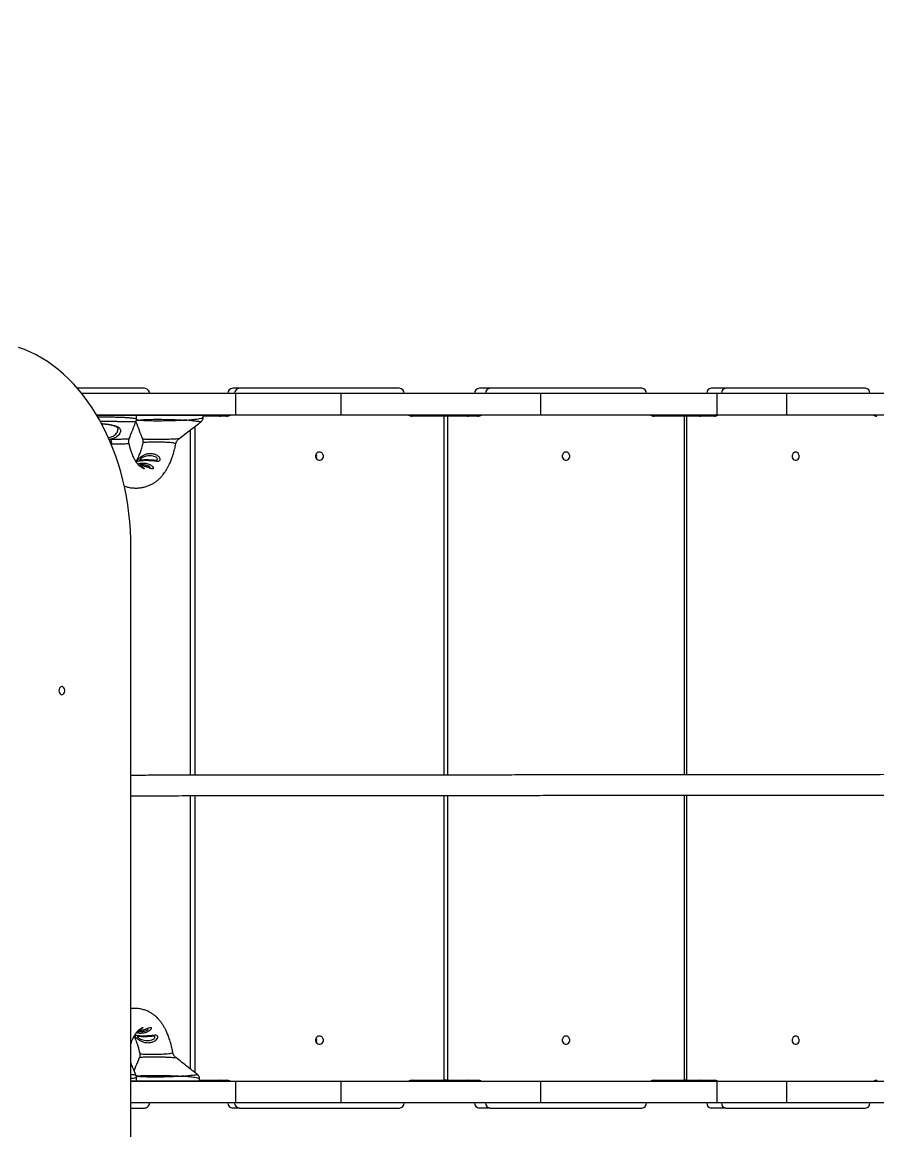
# Model space of a CAD drawing. Header units: millimetres. Extents: x -6523 to 7556, y -5559 to 6101.
# Drawn here: x 2409 to 3239, y 485 to 1562 of the extents above; entities that cross this region are included whole.
import ezdxf

# ---------------------------------------------------------------- set-up
doc = ezdxf.new("R2010")
doc.units = ezdxf.units.MM
for name, color, linetype in [('DIKOM_ОБЪЕКТ', 7, 'Continuous'), ('DIKOM_РАЗМЕР_ЗОНА', 7, 'Continuous'), ('DIKOM_РАЗМЕР_ОБЪЕКТА', 7, 'Continuous')]:
    doc.layers.add(name, color=color, linetype=linetype)
doc.styles.add('style1', font='arial.ttf', dxfattribs={"width": 0.8})
doc.dimstyles.new('1-50', dxfattribs={"dimtxt": 300, "dimasz": 200, "dimexe": 100, "dimexo": 0, "dimgap": 100, "dimtad": 1, "dimtxsty": 'style1', "dimcen": 200, "dimclrd": 7, "dimclre": 7, "dimclrt": 7, "dimadec": 1, "dimazin": 2, "dimtfac": 1, "dimtmove": 0, "dimatfit": 2, "dimfxl": 0, "dimlwd": 25, "dimlwe": 18, "dimarcsym": 0})

# ---------------------------------------------------------------- blocks, each defined once
blk = doc.blocks.new('*D10')
at = {"layer": 'Defpoints', "color": 0, "transparency": 16777216}
for p in [(-1823.2, 4314.2), (3842, -3170.8), (6537.9, -3170.8)]:
    blk.add_point(p, dxfattribs=at)
at = {"layer": 'DIKOM_РАЗМЕР_ОБЪЕКТА', "color": 7, "lineweight": 18, "transparency": 16777216}
for p, q in [((-1823.2, 4314.2), (6637.9, 4314.2)), ((3842, -3170.8), (6637.9, -3170.8))]:
    blk.add_line(p, q, dxfattribs=at)
at = {"layer": 'DIKOM_РАЗМЕР_ОБЪЕКТА', "color": 7, "lineweight": 25, "transparency": 16777216}
blk.add_line((6537.9, 3914.2), (6537.9, -2770.8), dxfattribs=at)
at = {"layer": 'DIKOM_РАЗМЕР_ОБЪЕКТА', "color": 7, "transparency": 16777216}
for points in [[(6471.2, 3914.2), (6604.5, 3914.2), (6537.9, 4314.2)], [(6471.2, -2770.8), (6604.5, -2770.8), (6537.9, -3170.8)]]:
    blk.add_solid(points, dxfattribs=at)
at = {"layer": 'DIKOM_РАЗМЕР_ОБЪЕКТА', "color": 7, "transparency": 16777216, "insert": (6304.7, 207.1), "char_height": 300, "attachment_point": 5, "rotation": 90, "style": 'style1'}
blk.add_mtext('7500', dxfattribs=at)
blk = doc.blocks.new('*D13')
at = {"layer": 'Defpoints', "color": 0, "transparency": 16777216}
for p in [(-2358.2, 6101), (4341.7, -4605.1), (7455.9, -4605.1)]:
    blk.add_point(p, dxfattribs=at)
at = {"layer": 'DIKOM_РАЗМЕР_ЗОНА', "color": 7, "lineweight": 18, "transparency": 16777216}
for p, q in [((-2358.2, 6101), (7555.9, 6101)), ((4341.7, -4605.1), (7555.9, -4605.1))]:
    blk.add_line(p, q, dxfattribs=at)
at = {"layer": 'DIKOM_РАЗМЕР_ЗОНА', "color": 7, "lineweight": 25, "transparency": 16777216}
blk.add_line((7455.9, 5701), (7455.9, -4205.1), dxfattribs=at)
at = {"layer": 'DIKOM_РАЗМЕР_ЗОНА', "color": 7, "transparency": 16777216}
for points in [[(7389.2, 5701), (7522.5, 5701), (7455.9, 6101)], [(7389.2, -4205.1), (7522.5, -4205.1), (7455.9, -4605.1)]]:
    blk.add_solid(points, dxfattribs=at)
at = {"layer": 'DIKOM_РАЗМЕР_ЗОНА', "color": 7, "transparency": 16777216, "insert": (7222.7, 375.6), "char_height": 300, "attachment_point": 5, "rotation": 90, "style": 'style1'}
blk.add_mtext('10700', dxfattribs=at)

msp = doc.modelspace()

# ---------------------------------------------------------------- linework, layer by layer
at = {"layer": 'DIKOM_ОБЪЕКТ', "color": 7, "linetype": 'Continuous', "lineweight": 15}
for p, q in [((2527.552, 1205.683), (2462.457, 1205.683)), ((2616.497, 1200.683), (2466.625, 1200.683)), ((2620.102, 1205.683), (2613.57, 1205.683)), ((2616.497, 1179.683), (2616.497, 1200.683)), ((2718.967, 1200.683), (2616.497, 1200.683)), ((2775.35, 1205.683), (2620.102, 1205.683)), ((2718.967, 1179.683), (2718.967, 1200.683)), ((2912.937, 1200.683), (2718.967, 1200.683)), ((2863.681, 1205.683), (2853.131, 1205.683)), ((3010.961, 1205.683), (2863.681, 1205.683)), ((2912.937, 1179.683), (2912.937, 1200.683)), ((3084.141, 1200.683), (2912.937, 1200.683)), ((3092.694, 1205.683), (3078.386, 1205.683)), ((3084.141, 1179.683), (3084.141, 1200.683)), ((3152.092, 1200.683), (3084.141, 1200.683)), ((3228.382, 1205.683), (3092.694, 1205.683)), ((3152.092, 1179.683), (3152.092, 1200.683)), ((3332.23, 1200.683), (3152.092, 1200.683)), ((2616.497, 1179.683), (2481.156, 1179.683)), ((2519.894, 1179.183), (2481.453, 1179.183)), ((2519.894, 1175.683), (2519.894, 1179.183)), ((2584.626, 1179.183), (2519.894, 1179.183)), ((2567.386, 1174.683), (2567.541, 1174.683)), ((2584.626, 1177.197), (2584.626, 1179.183)), ((2607.488, 1178.683), (2584.626, 1178.683)), ((2718.967, 1179.683), (2616.497, 1179.683)), ((2912.937, 1179.683), (2718.967, 1179.683)), ((2819.013, 1178.683), (2787.963, 1178.683)), ((2819.013, 829.554), (2819.013, 1178.683)), ((2822.258, 1178.683), (2819.013, 1178.683)), ((2822.258, 1178.683), (2822.258, 829.557)), ((2851.714, 1178.683), (2822.258, 1178.683)), ((3084.141, 1179.683), (2912.937, 1179.683)), ((3052.384, 1178.683), (3022.928, 1178.683)), ((3052.384, 829.77), (3052.384, 1178.683)), ((3054.532, 1178.683), (3052.384, 1178.683)), ((3054.532, 1178.683), (3054.532, 829.772)), ((3081.669, 1178.683), (3054.532, 1178.683)), ((3152.092, 1179.683), (3084.141, 1179.683)), ((3332.23, 1179.683), (3152.092, 1179.683)), ((2572.38, 829.329), (2572.38, 1165.271)), ((2576.439, 1168.401), (2576.439, 829.333)), ((2493.136, 1156.089), (2495.009, 1156.216)), ((2512.719, 1156.687), (2512.71, 1156.679)), ((2525.769, 1156.7), (2525.806, 1156.685)), ((2495.973, 1151.356), (2495.155, 1151.367)), ((2523.761, 1129.515), (2523.045, 1129.96)), ((2514.505, -149.317), (2514.505, 1050.683)), ((2572.38, 543.573), (2572.38, 809.529)), ((2576.439, 809.532), (2576.439, 540.388)), ((2819.013, 532.683), (2819.013, 809.753)), ((2822.258, 809.757), (2822.258, 532.683)), ((3052.384, 532.683), (3052.384, 809.97)), ((3054.532, 809.972), (3054.532, 532.683)), ((2522.162, 581.709), (2522.336, 581.81)), ((2523.137, 558.969), (2523.136, 558.941)), ((2555.153, 559.727), (2555.132, 559.748)), ((2514.505, 532.183), (2519.792, 532.183)), ((2616.497, 531.683), (2514.505, 531.683)), ((2519.792, 532.183), (2519.792, 535.631)), ((2519.792, 532.183), (2581.227, 532.183)), ((2581.227, 532.183), (2581.227, 534.192)), ((2581.227, 532.683), (2607.488, 532.683)), ((2616.497, 510.683), (2616.497, 531.683)), ((2718.967, 531.683), (2616.497, 531.683)), ((2718.967, 510.683), (2718.967, 531.683)), ((2912.937, 531.683), (2718.967, 531.683)), ((2787.963, 532.683), (2819.013, 532.683)), ((2822.258, 532.683), (2819.013, 532.683)), ((2822.258, 532.683), (2851.714, 532.683)), ((2912.937, 510.683), (2912.937, 531.683)), ((3084.141, 531.683), (2912.937, 531.683)), ((3022.928, 532.683), (3052.384, 532.683)), ((3054.532, 532.683), (3052.384, 532.683)), ((3054.532, 532.683), (3081.669, 532.683)), ((3084.141, 510.683), (3084.141, 531.683)), ((3152.092, 531.683), (3084.141, 531.683)), ((3152.092, 510.683), (3152.092, 531.683)), ((3332.23, 531.683), (3152.092, 531.683)), ((2616.497, 510.683), (2514.505, 510.683)), ((2718.967, 510.683), (2616.497, 510.683)), ((2912.937, 510.683), (2718.967, 510.683)), ((3084.141, 510.683), (2912.937, 510.683)), ((3152.092, 510.683), (3084.141, 510.683)), ((3332.23, 510.683), (3152.092, 510.683)), ((2514.505, 505.683), (2527.552, 505.683)), ((2620.102, 505.683), (2613.57, 505.683)), ((2620.102, 505.683), (2775.35, 505.683)), ((2863.681, 505.683), (2853.131, 505.683)), ((2863.681, 505.683), (3010.961, 505.683)), ((3092.694, 505.683), (3078.386, 505.683)), ((3092.694, 505.683), (3228.382, 505.683))]:
    msp.add_line(p, q, dxfattribs=at)
at = {"layer": 'DIKOM_ОБЪЕКТ', "color": 7, "linetype": 'Continuous', "lineweight": 15, "flags": 128}
for points in [[(2514.505, 1050.683), (2514.381, 1059.058), (2514.009, 1067.419), (2513.39, 1075.75), (2512.525, 1084.037), (2511.415, 1092.265), (2510.062, 1100.421), (2508.469, 1108.489), (2506.639, 1116.456), (2504.574, 1124.308), (2502.279, 1132.03), (2499.756, 1139.61), (2497.012, 1147.034), (2494.051, 1154.288), (2490.877, 1161.361), (2487.496, 1168.24), (2483.915, 1174.913), (2480.139, 1181.367), (2476.175, 1187.592), (2472.031, 1193.578), (2467.713, 1199.312), (2463.229, 1204.786), (2458.587, 1209.989), (2453.795, 1214.913), (2448.861, 1219.549), (2443.794, 1223.888), (2438.604, 1227.924), (2433.298, 1231.648), (2427.887, 1235.056), (2422.379, 1238.139), (2416.785, 1240.894), (2411.115, 1243.316), (2405.378, 1245.399)], [(2697.726, 1143.683), (2696.582, 1143.505), (2695.539, 1142.988), (2694.691, 1142.177), (2694.113, 1141.144), (2693.855, 1139.982), (2693.942, 1138.793), (2694.364, 1137.683), (2695.086, 1136.751), (2696.042, 1136.079), (2697.147, 1135.728), (2698.304, 1135.728), (2699.41, 1136.079), (2700.366, 1136.751), (2701.087, 1137.683), (2701.51, 1138.793), (2701.596, 1139.982), (2701.339, 1141.144), (2700.76, 1142.177), (2699.912, 1142.988), (2698.87, 1143.505), (2697.726, 1143.683)], [(2937.321, 1143.683), (2936.236, 1143.505), (2935.247, 1142.988), (2934.442, 1142.177), (2933.893, 1141.144), (2933.649, 1139.982), (2933.731, 1138.793), (2934.132, 1137.683), (2934.817, 1136.751), (2935.723, 1136.079), (2936.772, 1135.728), (2937.87, 1135.728), (2938.918, 1136.079), (2939.825, 1136.751), (2940.51, 1137.683), (2940.911, 1138.793), (2940.993, 1139.982), (2940.748, 1141.144), (2940.2, 1142.177), (2939.395, 1142.988), (2938.406, 1143.505), (2937.321, 1143.683)], [(3160.538, 1143.683), (3159.538, 1143.505), (3158.627, 1142.988), (3157.886, 1142.177), (3157.38, 1141.144), (3157.155, 1139.982), (3157.231, 1138.793), (3157.601, 1137.683), (3158.231, 1136.751), (3159.066, 1136.079), (3160.032, 1135.728), (3161.044, 1135.728), (3162.01, 1136.079), (3162.845, 1136.751), (3163.476, 1137.683), (3163.845, 1138.793), (3163.921, 1139.982), (3163.696, 1141.144), (3163.19, 1142.177), (3162.449, 1142.988), (3161.538, 1143.505), (3160.538, 1143.683)], [(2444.502, 911.683), (2444.627, 910.504), (2444.993, 909.43), (2445.567, 908.556), (2446.297, 907.96), (2447.119, 907.694), (2447.959, 907.783), (2448.744, 908.219), (2449.403, 908.962), (2449.878, 909.948), (2450.127, 911.087), (2450.127, 912.279), (2449.878, 913.419), (2449.403, 914.404), (2448.744, 915.147), (2447.959, 915.583), (2447.119, 915.672), (2446.297, 915.407), (2445.567, 914.81), (2444.993, 913.936), (2444.627, 912.862), (2444.502, 911.683)], [(2697.726, 575.683), (2696.582, 575.505), (2695.539, 574.988), (2694.691, 574.177), (2694.113, 573.144), (2693.855, 571.982), (2693.942, 570.793), (2694.364, 569.683), (2695.086, 568.751), (2696.042, 568.079), (2697.147, 567.728), (2698.304, 567.728), (2699.41, 568.079), (2700.366, 568.751), (2701.087, 569.683), (2701.51, 570.793), (2701.596, 571.982), (2701.339, 573.144), (2700.76, 574.177), (2699.912, 574.988), (2698.87, 575.505), (2697.726, 575.683)], [(2937.321, 575.683), (2936.236, 575.505), (2935.247, 574.988), (2934.442, 574.177), (2933.893, 573.144), (2933.649, 571.982), (2933.731, 570.793), (2934.132, 569.683), (2934.817, 568.751), (2935.723, 568.079), (2936.772, 567.728), (2937.87, 567.728), (2938.918, 568.079), (2939.825, 568.751), (2940.51, 569.683), (2940.911, 570.793), (2940.993, 571.982), (2940.748, 573.144), (2940.2, 574.177), (2939.395, 574.988), (2938.406, 575.505), (2937.321, 575.683)], [(3160.538, 575.683), (3159.538, 575.505), (3158.627, 574.988), (3157.886, 574.177), (3157.38, 573.144), (3157.155, 571.982), (3157.231, 570.793), (3157.601, 569.683), (3158.231, 568.751), (3159.066, 568.079), (3160.032, 567.728), (3161.044, 567.728), (3162.01, 568.079), (3162.845, 568.751), (3163.476, 569.683), (3163.845, 570.793), (3163.921, 571.982), (3163.696, 573.144), (3163.19, 574.177), (3162.449, 574.988), (3161.538, 575.505), (3160.538, 575.683)]]:
    msp.add_lwpolyline(points, dxfattribs=at)
at = {"layer": 'DIKOM_ОБЪЕКТ', "color": 7, "linetype": 'Continuous', "lineweight": 15}
for centre, radius, start, end in [((2527.542, 1200.693), 4.99, 359.889019, 89.890626), ((2613.646, 1200.756), 4.927, 90.877765, 180.851259), ((2620.177, 1200.756), 4.927, 90.874951, 180.854073), ((2775.274, 1200.756), 4.927, 359.148741, 89.122235), ((2853.338, 1200.874), 4.813, 92.467914, 182.273737), ((2863.888, 1200.874), 4.813, 92.467914, 182.273737), ((3010.754, 1200.874), 4.814, 357.729116, 87.532191), ((3078.8, 1201.034), 4.667, 95.087743, 184.312655), ((3093.108, 1201.034), 4.668, 95.087365, 184.309855), ((3227.968, 1201.034), 4.668, 355.690145, 84.912635), ((2519.394, 1179.183), 0.5, 0, 90), ((2584.126, 1179.183), 0.5, 0, 90), ((2600.949, 1186.272), 7.589, 270.055937, 299.746141), ((2607.481, 1186.272), 7.589, 270.055937, 299.746141), ((2787.971, 1186.272), 7.589, 240.253859, 269.944063), ((2841.145, 1185.608), 6.925, 270.16251, 301.174634), ((2851.694, 1185.609), 6.926, 270.164101, 301.173043), ((3022.948, 1185.608), 6.925, 238.825366, 269.83749), ((3067.323, 1184.705), 6.022, 270.370445, 303.496414), ((3081.631, 1184.705), 6.022, 270.370445, 303.496414), ((3239.446, 1184.705), 6.022, 236.503586, 269.629555), ((2477.55, 1150.229), 18.457, 3.503275, 18.929492), ((2690.981, 1139.683), 4.095, 328.147624, 31.852376), ((2690.981, 571.683), 4.095, 328.148645, 31.851355), ((2519.292, 532.183), 0.5, 270, 0), ((2580.727, 532.183), 0.5, 270, 0), ((2600.949, 525.095), 7.588, 60.252469, 89.945028), ((2607.481, 525.095), 7.588, 60.252469, 89.945028), ((2787.971, 525.095), 7.588, 90.054972, 119.747531), ((2841.145, 525.759), 6.924, 58.823922, 89.83849), ((2851.694, 525.758), 6.925, 58.825513, 89.836899), ((3022.947, 525.759), 6.924, 90.16151, 121.176078), ((3067.323, 526.662), 6.021, 56.502054, 89.630611), ((3081.631, 526.662), 6.021, 56.502054, 89.630611), ((3239.446, 526.662), 6.021, 90.369389, 123.497946), ((2527.542, 510.673), 4.99, 270.109624, 0.110773), ((2613.646, 510.61), 4.927, 179.14895, 269.121984), ((2620.177, 510.61), 4.927, 179.146135, 269.124798), ((2775.274, 510.61), 4.927, 270.878016, 0.85105), ((2853.338, 510.492), 4.814, 177.726475, 267.531832), ((2863.888, 510.492), 4.814, 177.726475, 267.531832), ((3010.754, 510.492), 4.814, 272.468064, 2.270672), ((3078.8, 510.332), 4.667, 175.687561, 264.911998), ((3093.108, 510.332), 4.668, 175.690361, 264.912376), ((3227.968, 510.332), 4.668, 275.087624, 4.309639)]:
    msp.add_arc(centre, radius, start, end, dxfattribs=at)
for points, knots in [([(2482.03, 1177.996), (2483.292, 1177.989), (2486.418, 1177.971), (2491.427, 1177.912), (2496.896, 1177.82), (2502.04, 1177.696), (2506.798, 1177.532), (2510.957, 1177.326), (2514.465, 1177.065), (2517.175, 1176.746), (2518.988, 1176.358), (2519.875, 1175.992), (2519.802, 1175.759), (2519.779, 1175.685)], [0, 0, 0, 0, 0.0673818, 0.16680695, 0.26345763, 0.36291401, 0.4596608, 0.55921239, 0.65633617, 0.75629459, 0.85357676, 0.95370254, 1, 1, 1, 1]), ([(2519.489, 1173.722), (2519.53, 1173.807), (2519.741, 1174.24), (2519.893, 1174.93), (2519.861, 1175.511), (2519.852, 1175.687)], [0, 0, 0, 0, 0.145435232, 0.741778301, 1, 1, 1, 1]), ([(2521.073, 1174.684), (2521.067, 1174.681), (2521.019, 1174.665), (2520.928, 1174.659), (2520.769, 1174.622), (2520.563, 1174.581), (2520.231, 1174.501), (2519.897, 1174.414), (2519.737, 1174.343), (2519.683, 1174.319)], [0, 0, 0, 0, 0.01022755, 0.08184277, 0.15553938, 0.29063422, 0.46021133, 0.81754476, 1, 1, 1, 1]), ([(2519.827, 1174.98), (2519.971, 1174.93), (2520.179, 1174.858), (2520.595, 1174.774), (2520.838, 1174.721), (2521.001, 1174.699), (2521.052, 1174.684), (2521.067, 1174.684), (2521.073, 1174.684)], [0, 0, 0, 0, 0.46497711, 0.67041125, 0.90011956, 0.97029289, 0.98881537, 1, 1, 1, 1]), ([(2521.073, 1174.684), (2521.08, 1174.685), (2521.757, 1174.874), (2523.385, 1174.86), (2526.56, 1175.277), (2530.461, 1175.401), (2535.141, 1175.527), (2540.353, 1175.563), (2545.923, 1175.523), (2551.476, 1175.417), (2557.03, 1175.245), (2561.576, 1175.05), (2564.612, 1174.87), (2566.089, 1174.777), (2566.786, 1174.731), (2567.132, 1174.708), (2567.301, 1174.697), (2567.368, 1174.695), (2567.386, 1174.695)], [0, 0, 0, 0, 0.00093255, 0.09698068, 0.1930482, 0.29197992, 0.39090837, 0.50080333, 0.60087592, 0.70094923, 0.80104321, 0.90113731, 0.95347437, 0.97770423, 0.98958598, 0.99588387, 0.99887993, 1, 1, 1, 1]), ([(2567.386, 1174.683), (2567.368, 1174.681), (2567.301, 1174.674), (2567.13, 1174.662), (2566.783, 1174.638), (2566.082, 1174.593), (2564.601, 1174.502), (2561.587, 1174.342), (2557.045, 1174.142), (2551.498, 1173.987), (2545.886, 1173.893), (2540.277, 1173.854), (2535.047, 1173.89), (2530.372, 1173.99), (2526.528, 1174.142), (2523.899, 1174.355), (2522.181, 1174.504), (2521.43, 1174.669), (2521.079, 1174.683), (2521.073, 1174.684)], [0, 0, 0, 0, 0.00112951, 0.00413937, 0.01044667, 0.02234323, 0.04658373, 0.09890157, 0.19752631, 0.29895494, 0.39753363, 0.49917629, 0.60908834, 0.70653987, 0.80689409, 0.90180486, 0.9503187, 0.99912102, 1, 1, 1, 1]), ([(2567.539, 1174.683), (2567.554, 1174.685), (2567.962, 1174.735), (2569.479, 1174.817), (2571.973, 1175.068), (2575.285, 1175.415), (2578.545, 1175.847), (2581.402, 1176.294), (2583.407, 1176.688), (2584.509, 1176.989), (2584.525, 1177.137), (2584.532, 1177.197)], [0, 0, 0, 0, 0.00146916, 0.03990986, 0.14891614, 0.25942782, 0.41496741, 0.5749666, 0.7302189, 0.88995334, 1, 1, 1, 1]), ([(2582.521, 1173.119), (2582.54, 1173.116), (2582.644, 1173.103), (2582.025, 1173.121), (2580.615, 1173.228), (2578.234, 1173.497), (2575.273, 1173.882), (2572.023, 1174.278), (2569.517, 1174.492), (2567.972, 1174.66), (2567.556, 1174.671), (2567.541, 1174.671)], [0, 0, 0, 0, 0.0355813, 0.19870669, 0.36602666, 0.53552072, 0.71109469, 0.83216859, 0.95569816, 0.99838181, 1, 1, 1, 1]), ([(2582.547, 1173.088), (2582.754, 1173.255), (2583.191, 1173.608), (2583.834, 1174.406), (2584.335, 1175.405), (2584.611, 1176.372), (2584.594, 1176.983), (2584.588, 1177.196)], [0, 0, 0, 0, 0.195937769, 0.413485037, 0.640730091, 0.874142266, 1, 1, 1, 1]), ([(2519.408, 1173.76), (2519.406, 1173.683), (2519.403, 1173.577), (2518.913, 1173.388), (2517.917, 1173.207), (2515.698, 1173.113), (2512.754, 1173.107), (2509.255, 1173.145), (2505.2, 1173.199), (2500.775, 1173.256), (2495.984, 1173.307), (2491.045, 1173.349), (2487.217, 1173.374), (2485.142, 1173.381), (2484.706, 1173.383)], [0, 0, 0, 0, 0.05641343, 0.07626213, 0.1793974, 0.28567661, 0.38532755, 0.48744532, 0.58472642, 0.68443845, 0.78051816, 0.87908535, 0.97456081, 1, 1, 1, 1]), ([(2485.705, 1171.435), (2486.116, 1171.413), (2487.589, 1171.334), (2490.112, 1171.103), (2493.135, 1170.733), (2495.949, 1170.243), (2498.434, 1169.631), (2500.564, 1168.872), (2502.253, 1167.959), (2503.483, 1166.868), (2504.029, 1165.918), (2504.339, 1164.855), (2504.377, 1163.667), (2503.816, 1161.949), (2502.609, 1160.168), (2500.887, 1158.616), (2498.818, 1157.404), (2496.887, 1156.643), (2495.522, 1156.333), (2495.009, 1156.216)], [0, 0, 0, 0, 0.023986756, 0.085987868, 0.149712456, 0.211647463, 0.275307088, 0.33739165, 0.401219644, 0.464433775, 0.529407036, 0.546764696, 0.616942309, 0.689149138, 0.765197853, 0.843581512, 0.902790999, 0.963476794, 1, 1, 1, 1]), ([(2485.787, 1171.275), (2486.27, 1171.244), (2487.542, 1171.164), (2489.56, 1170.972), (2491.789, 1170.704), (2493.874, 1170.375), (2495.773, 1169.986), (2497.446, 1169.542), (2498.853, 1169.046), (2499.988, 1168.511), (2500.821, 1167.968), (2501.388, 1167.429), (2501.727, 1166.896), (2501.885, 1166.481), (2501.87, 1166.122), (2501.865, 1165.998)], [0, 0, 0, 0, 0.05109537, 0.13429287, 0.21768326, 0.30017175, 0.38183311, 0.46288718, 0.54132012, 0.61970874, 0.69688085, 0.77342546, 0.85707926, 0.95058754, 1, 1, 1, 1]), ([(2492.397, 1157.818), (2492.619, 1157.833), (2493.643, 1157.9), (2494.591, 1158.174), (2495.996, 1158.643), (2497.312, 1159.234), (2499.054, 1160.429), (2500.5, 1161.966), (2501.459, 1163.71), (2501.9, 1165.083), (2501.846, 1165.8), (2501.831, 1165.995)], [0, 0, 0, 0, 0.03516423, 0.1616293, 0.17003648, 0.30099856, 0.4321151, 0.60489781, 0.77783894, 0.93941376, 1, 1, 1, 1]), ([(2512.825, 1156.649), (2513.971, 1159.581), (2516.236, 1165.374), (2518.432, 1170.963), (2519.517, 1173.724)], [0, 0, 0, 0, 0.50605725, 1, 1, 1, 1]), ([(2519.26, 1173.069), (2520.347, 1170.306), (2522.52, 1164.781), (2524.631, 1159.377), (2525.687, 1156.675)], [0, 0, 0, 0, 0.500005065, 1, 1, 1, 1]), ([(2561.13, 1156.599), (2564.942, 1159.537), (2572.118, 1165.067), (2579.187, 1170.521), (2582.5, 1173.077)], [0, 0, 0, 0, 0.53134235, 1, 1, 1, 1]), ([(2495.009, 1156.216), (2495.947, 1156.222), (2497.837, 1156.235), (2500.72, 1156.27), (2503.613, 1156.324), (2506.167, 1156.398), (2508.315, 1156.487), (2510.362, 1156.601), (2512.06, 1156.723), (2512.889, 1156.766), (2512.76, 1156.706), (2512.719, 1156.687)], [0, 0, 0, 0, 0.11594982, 0.23375815, 0.35268886, 0.47504483, 0.56402972, 0.65583863, 0.80051893, 0.93694126, 1, 1, 1, 1]), ([(2512.56, 1152.399), (2512.481, 1152.768), (2512.305, 1153.599), (2512.374, 1154.939), (2512.572, 1156.05), (2512.788, 1156.548), (2512.826, 1156.634)], [0, 0, 0, 0, 0.26253826, 0.59131737, 0.92944662, 1, 1, 1, 1]), ([(2525.705, 1156.658), (2525.787, 1156.441), (2526.022, 1155.825), (2526.195, 1154.57), (2526.193, 1153.299), (2526.012, 1152.608), (2525.963, 1152.421)], [0, 0, 0, 0, 0.17513897, 0.49869784, 0.86453436, 1, 1, 1, 1]), ([(2525.806, 1156.685), (2525.844, 1156.657), (2525.942, 1156.585), (2527.146, 1156.42), (2528.785, 1156.319), (2530.718, 1156.257), (2533.249, 1156.226), (2536.165, 1156.219), (2539.445, 1156.215), (2542.778, 1156.207), (2546.346, 1156.223), (2549.733, 1156.275), (2553.11, 1156.392), (2556.172, 1156.566), (2558.731, 1156.727), (2560.603, 1156.76), (2561.11, 1156.674), (2561.182, 1156.614), (2561.141, 1156.602), (2561.133, 1156.6)], [0, 0, 0, 0, 0.05054263, 0.13087268, 0.18325191, 0.23682539, 0.30611688, 0.37774512, 0.43335118, 0.51141811, 0.57527564, 0.64100578, 0.71027795, 0.7824551, 0.84742927, 0.91467507, 0.98337607, 0.99656272, 1, 1, 1, 1]), ([(2558.098, 1151.603), (2558.081, 1151.649), (2558.036, 1151.775), (2557.18, 1152.124), (2555.287, 1152.572), (2552.342, 1152.938), (2548.937, 1153.117), (2545.553, 1153.196), (2542.221, 1153.229), (2538.916, 1153.227), (2535.55, 1153.222), (2532.577, 1153.203), (2530.073, 1153.142), (2528.2, 1153.036), (2526.801, 1152.858), (2525.919, 1152.64), (2526.061, 1152.439), (2526.08, 1152.412)], [0, 0, 0, 0, 0.03679672, 0.10142559, 0.16505056, 0.24000108, 0.33699356, 0.40102775, 0.46508465, 0.55639734, 0.62165569, 0.70340645, 0.78513067, 0.84430449, 0.90341611, 0.98693419, 1, 1, 1, 1]), ([(2558.13, 1151.596), (2558.142, 1151.69), (2558.215, 1152.273), (2558.601, 1153.306), (2559.283, 1154.643), (2560.151, 1155.73), (2560.807, 1156.371), (2561.11, 1156.58), (2561.135, 1156.597)], [0, 0, 0, 0, 0.04439633, 0.27540305, 0.52841511, 0.76387282, 0.98052184, 1, 1, 1, 1]), ([(2512.514, 1152.397), (2512.448, 1152.247), (2512.322, 1151.96), (2510.86, 1151.609), (2508.576, 1151.437), (2505.841, 1151.39), (2503.09, 1151.373), (2499.917, 1151.362), (2497.536, 1151.359), (2495.973, 1151.356)], [0, 0, 0, 0, 0.13884495, 0.26674936, 0.40334655, 0.57003105, 0.67803797, 0.78856955, 1, 1, 1, 1]), ([(2507.882, 1110.636), (2508.995, 1110.275), (2511.319, 1109.523), (2515.255, 1108.836), (2519.477, 1108.593), (2523.625, 1108.882), (2527.44, 1109.602), (2530.866, 1110.65), (2533.97, 1111.976), (2536.717, 1113.499), (2539.163, 1115.177), (2541.508, 1117.104), (2543.69, 1119.251), (2545.626, 1121.514), (2547.075, 1123.454), (2548.219, 1125.143), (2549.32, 1126.909), (2550.524, 1129.041), (2551.864, 1131.705), (2553.281, 1134.911), (2554.797, 1138.9), (2556.297, 1143.749), (2557.428, 1148.041), (2557.931, 1150.849), (2558.067, 1151.608)], [0, 0, 0, 0, 0.04620758, 0.09649223, 0.1502324, 0.20232217, 0.25015082, 0.29707047, 0.34315115, 0.3881882, 0.43112041, 0.47481049, 0.52995895, 0.57707397, 0.61345883, 0.63953879, 0.66884167, 0.70800767, 0.7473428, 0.79448386, 0.84964192, 0.91079668, 0.97588863, 1, 1, 1, 1]), ([(2512.5, 1152.426), (2512.513, 1152.421), (2512.536, 1152.412), (2512.52, 1152.401), (2512.514, 1152.397)], [0, 0, 0, 0, 0.589907958, 1, 1, 1, 1]), ([(2523.062, 1129.98), (2523.075, 1129.974), (2523.122, 1129.952), (2522.872, 1130.118), (2522.301, 1130.605), (2521.523, 1131.399), (2520.761, 1132.325), (2520.166, 1133.126), (2519.656, 1133.868), (2519.127, 1134.691), (2518.505, 1135.732), (2517.741, 1137.133), (2516.841, 1138.975), (2515.797, 1141.4), (2514.654, 1144.518), (2513.515, 1148.187), (2512.855, 1151.04), (2512.531, 1152.437)], [0, 0, 0, 0, 0.02657512, 0.09627463, 0.17115626, 0.266387, 0.33095065, 0.38247509, 0.42158035, 0.45706725, 0.50370821, 0.56094952, 0.62789065, 0.70799331, 0.80054309, 0.90230305, 1, 1, 1, 1]), ([(2525.995, 1152.426), (2525.596, 1150.749), (2524.795, 1147.383), (2523.392, 1143.119), (2521.953, 1139.519), (2520.58, 1136.713), (2519.655, 1135.089), (2519.263, 1134.492), (2519.262, 1134.49)], [0, 0, 0, 0, 0.21376035, 0.42887366, 0.6366612, 0.82883558, 0.99927138, 1, 1, 1, 1]), ([(2525.652, 1135.574), (2524.87, 1135.482), (2523.286, 1135.297), (2521.529, 1134.936), (2520.64, 1134.821), (2520.554, 1135.072), (2520.728, 1135.478), (2521.036, 1135.917), (2521.705, 1136.717), (2522.333, 1137.38), (2523.592, 1138.528), (2525.296, 1139.811), (2527.959, 1141.142), (2530.729, 1141.906), (2533.939, 1142.183), (2537.166, 1141.769), (2539.773, 1140.665), (2541.337, 1139.52), (2542.426, 1138.37), (2543.073, 1137.038), (2542.986, 1136.101), (2542.632, 1135.496), (2542.166, 1135.169), (2541.068, 1134.863), (2539.307, 1134.866), (2536.592, 1135.187), (2533.495, 1135.547), (2529.964, 1135.779), (2527.295, 1135.72), (2525.879, 1135.594), (2525.652, 1135.574)], [0, 0, 0, 0, 0.04617302, 0.09347837, 0.13703434, 0.16515688, 0.17411511, 0.20426796, 0.21165054, 0.24334721, 0.2534947, 0.29786164, 0.3435737, 0.39520305, 0.43779579, 0.50477514, 0.55986914, 0.58581165, 0.61251665, 0.65298251, 0.68161478, 0.68971872, 0.71648151, 0.72915216, 0.77246726, 0.81699485, 0.86432122, 0.92015524, 0.9872109, 1, 1, 1, 1]), ([(2520.825, 1132.265), (2520.92, 1132.299), (2521.754, 1132.593), (2523.39, 1132.843), (2525.663, 1133.057), (2527.917, 1132.958), (2530.061, 1132.593), (2531.943, 1131.986), (2533.525, 1131.201), (2535.026, 1130.127), (2536.041, 1128.863), (2536.232, 1127.999), (2536.107, 1127.514), (2535.826, 1127.294), (2535.104, 1127.253), (2534.287, 1127.469), (2532.764, 1128.017), (2530.731, 1128.847), (2527.441, 1129.914), (2524.544, 1130.601), (2522.748, 1130.64), (2522.278, 1130.65)], [0, 0, 0, 0, 0.00772005, 0.06737414, 0.12823651, 0.18859309, 0.25011058, 0.30944004, 0.35956607, 0.41100429, 0.49067209, 0.54181491, 0.55546906, 0.60089602, 0.62228253, 0.67894067, 0.69867236, 0.77886709, 0.85656086, 0.96245787, 1, 1, 1, 1]), ([(2532.233, 1128.464), (2532.284, 1128.463), (2532.577, 1128.457), (2532.796, 1128.544), (2532.968, 1128.763), (2532.949, 1128.971), (2532.703, 1129.375), (2532.353, 1129.671), (2531.401, 1130.228), (2530.164, 1130.686), (2527.754, 1131.167), (2525.093, 1131.38), (2522.902, 1131.121), (2521.936, 1131.007)], [0, 0, 0, 0, 0.01615711, 0.09255923, 0.11371078, 0.19135697, 0.20693376, 0.31409092, 0.32473403, 0.49073088, 0.59612718, 0.82177794, 1, 1, 1, 1]), ([(2537.139, 1135.726), (2537.341, 1135.722), (2537.971, 1135.71), (2538.663, 1135.786), (2539.386, 1135.96), (2539.787, 1136.16), (2540.131, 1136.53), (2540.218, 1136.851), (2540.141, 1137.363), (2539.938, 1137.723), (2539.307, 1138.396), (2538.089, 1139.143), (2535.729, 1139.821), (2533.221, 1140.039), (2530.697, 1139.891), (2528.551, 1139.487), (2526.52, 1138.779), (2524.995, 1137.938), (2524.141, 1137.271), (2523.617, 1136.772), (2523.355, 1136.453), (2523.179, 1136.117), (2523.177, 1135.945), (2523.387, 1135.755), (2523.669, 1135.697), (2524.127, 1135.714), (2524.173, 1135.716)], [0, 0, 0, 0, 0.02015052, 0.06282543, 0.07795746, 0.11539163, 0.12944388, 0.16893934, 0.17745642, 0.22283583, 0.23117144, 0.30558138, 0.39094456, 0.5003991, 0.57032271, 0.65259869, 0.72091042, 0.78214639, 0.82161955, 0.83717922, 0.87391127, 0.88634985, 0.92365278, 0.93475773, 0.99344872, 1, 1, 1, 1]), ([(2537.139, 1135.715), (2537.051, 1135.713), (2536.726, 1135.708), (2535.923, 1135.745), (2534.742, 1135.819), (2533.268, 1135.919), (2531.88, 1135.99), (2530.645, 1136.027), (2529.336, 1136.039), (2527.864, 1136.008), (2526.37, 1135.916), (2525.285, 1135.819), (2524.562, 1135.746), (2524.175, 1135.713), (2524.136, 1135.711), (2524.121, 1135.71)], [0, 0, 0, 0, 0.02337335, 0.08640459, 0.16642364, 0.2617976, 0.37373606, 0.43845068, 0.50776847, 0.63883097, 0.74765635, 0.84372549, 0.91292801, 0.96624552, 1, 1, 1, 1]), ([(2532.417, 1128.453), (2532.424, 1128.452), (2532.461, 1128.449), (2532.263, 1128.481), (2531.812, 1128.608), (2531.043, 1128.848), (2530.022, 1129.18), (2528.697, 1129.586), (2527.106, 1130.016), (2525.264, 1130.398), (2523.601, 1130.656), (2522.567, 1130.703), (2522.212, 1130.72)], [0, 0, 0, 0, 0.014708591, 0.076926385, 0.149763407, 0.231410662, 0.33023965, 0.447446382, 0.586054955, 0.73851211, 0.910265669, 1, 1, 1, 1]), ([(2523.09, 1130.023), (2523.615, 1129.893), (2524.839, 1129.59), (2526.397, 1128.729), (2527.452, 1127.841), (2527.64, 1127.393), (2527.524, 1127.237), (2527.236, 1127.306), (2526.576, 1127.672), (2525.89, 1128.13), (2524.967, 1128.781), (2524.382, 1129.135), (2524.058, 1129.331)], [0, 0, 0, 0, 0.11288541, 0.26332341, 0.45079704, 0.56590606, 0.6020536, 0.72397606, 0.75550847, 0.87546463, 0.93116413, 1, 1, 1, 1]), ([(2525.946, 1128.167), (2525.928, 1128.176), (2525.891, 1128.196), (2525.505, 1128.432), (2524.915, 1128.815), (2524.311, 1129.218), (2523.875, 1129.483), (2523.778, 1129.542)], [0, 0, 0, 0, 0.17968449, 0.38488007, 0.62173907, 0.91553733, 1, 1, 1, 1]), ([(3621.45, 830.266), (3616.983, 830.262), (3608.264, 830.255), (3595.48, 830.244), (3583.297, 830.234), (3571.703, 830.224), (3560.696, 830.215), (3550.272, 830.206), (3540.68, 830.198), (3531.897, 830.191), (3523.899, 830.184), (3516.408, 830.178), (3509.433, 830.172), (3502.979, 830.166), (3492.015, 830.157), (3476.053, 830.143), (3454.409, 830.125), (3431.258, 830.105), (3406.583, 830.084), (3380.529, 830.061), (3353.846, 830.038), (3326.615, 830.014), (3298.352, 829.989), (3269.098, 829.963), (3238.89, 829.937), (3208.351, 829.91), (3177.584, 829.882), (3146.423, 829.855), (3119.024, 829.83), (3095.536, 829.809), (3076.203, 829.792), (3056.565, 829.774), (3036.598, 829.756), (3016.276, 829.737), (2995.571, 829.719), (2974.458, 829.699), (2952.793, 829.679), (2930.54, 829.659), (2907.755, 829.637), (2884.673, 829.616), (2861.373, 829.594), (2838.073, 829.572), (2814.85, 829.55), (2791.782, 829.529), (2768.835, 829.507), (2747.946, 829.488), (2729.154, 829.47), (2712.443, 829.455), (2696.056, 829.44), (2680.051, 829.425), (2664.488, 829.411), (2649.428, 829.397), (2634.936, 829.384), (2620.98, 829.372), (2607.528, 829.36), (2594.544, 829.348), (2581.991, 829.338), (2567.803, 829.325), (2552.191, 829.312), (2535.332, 829.298), (2522.794, 829.287), (2516.002, 829.281), (2514.505, 829.28)], [0, 0, 0, 0, 0.01615077, 0.03153357, 0.0461465, 0.05998843, 0.07305852, 0.08535729, 0.09688496, 0.10677535, 0.11601937, 0.12461798, 0.13257205, 0.1398824, 0.14655212, 0.16959571, 0.19304784, 0.21691314, 0.24282991, 0.26875466, 0.29468572, 0.32063826, 0.34660228, 0.37416249, 0.4017615, 0.42943895, 0.45719533, 0.4849709, 0.51275318, 0.52910562, 0.54542899, 0.56171604, 0.57796054, 0.59416344, 0.61033119, 0.62647642, 0.64261554, 0.65904618, 0.67550508, 0.69201618, 0.70858583, 0.72521031, 0.74158852, 0.75800903, 0.7744583, 0.79089486, 0.80331491, 0.81569772, 0.82803827, 0.84033714, 0.85260222, 0.86484986, 0.87710451, 0.88938696, 0.90170477, 0.91406282, 0.92645902, 0.93888502, 0.95754863, 0.97618648, 0.99475369, 1, 1, 1, 1]), ([(2514.505, 809.479), (2520.001, 809.484), (2531.696, 809.494), (2548.368, 809.508), (2564.324, 809.522), (2578.752, 809.534), (2593.729, 809.547), (2609.321, 809.561), (2625.273, 809.575), (2641.593, 809.589), (2658.296, 809.605), (2675.69, 809.62), (2693.67, 809.637), (2712.039, 809.654), (2730.701, 809.671), (2749.567, 809.689), (2768.669, 809.706), (2790.674, 809.727), (2815.571, 809.75), (2843.273, 809.776), (2870.872, 809.802), (2898.236, 809.828), (2923.363, 809.851), (2946.201, 809.872), (2966.785, 809.891), (2986.989, 809.91), (3006.833, 809.928), (3026.329, 809.946), (3046.636, 809.964), (3067.695, 809.983), (3089.464, 810.003), (3110.868, 810.022), (3134.971, 810.044), (3161.652, 810.067), (3190.845, 810.093), (3219.766, 810.119), (3248.456, 810.144), (3278.614, 810.171), (3310.112, 810.199), (3342.756, 810.228), (3370.279, 810.252), (3392.718, 810.271), (3410.134, 810.286), (3426.624, 810.3), (3439.078, 810.311), (3447.882, 810.319), (3453.359, 810.323), (3458.943, 810.328), (3464.875, 810.333), (3471.367, 810.339), (3478.293, 810.345), (3485.622, 810.351), (3493.326, 810.358), (3501.521, 810.364), (3510.199, 810.372), (3519.738, 810.38), (3530.166, 810.389), (3541.507, 810.398), (3553.419, 810.408), (3565.901, 810.419), (3578.957, 810.43), (3592.595, 810.441), (3606.829, 810.453), (3616.514, 810.461), (3621.464, 810.465)], [0, 0, 0, 0, 0.01900283, 0.04043421, 0.05536981, 0.07029134, 0.08517206, 0.09999406, 0.11475433, 0.12859551, 0.14241794, 0.15625748, 0.17014023, 0.18407531, 0.19781408, 0.21159624, 0.22540561, 0.23921845, 0.25891749, 0.27856738, 0.29815211, 0.31765758, 0.33707963, 0.35241056, 0.36772648, 0.38305329, 0.39840983, 0.41380543, 0.42923084, 0.44745039, 0.46571135, 0.48400532, 0.50232717, 0.52854209, 0.55474504, 0.58086811, 0.60693118, 0.63295138, 0.66381382, 0.69463887, 0.72544868, 0.74352237, 0.76102063, 0.77787352, 0.79408875, 0.79998021, 0.80578323, 0.81156938, 0.81792374, 0.82497646, 0.83272868, 0.8406795, 0.84925461, 0.85845458, 0.86828123, 0.87873532, 0.89114544, 0.90433987, 0.91832, 0.93308634, 0.94863872, 0.9649764, 0.98209767, 1, 1, 1, 1]), ([(2555.226, 559.742), (2555.17, 560.075), (2554.841, 562.039), (2554.091, 565.271), (2552.895, 569.851), (2551.489, 574.197), (2549.91, 578.249), (2548.391, 581.56), (2546.879, 584.422), (2545.267, 587.081), (2543.426, 589.707), (2541.207, 592.381), (2538.68, 594.865), (2536.02, 596.968), (2533.244, 598.721), (2530.252, 600.193), (2526.767, 601.456), (2522.759, 602.349), (2518.553, 602.807), (2515.797, 602.561), (2514.505, 602.446)], [0, 0, 0, 0, 0.01194019, 0.07027631, 0.12491219, 0.19687604, 0.260103, 0.31771707, 0.36909026, 0.42164356, 0.47778745, 0.53992257, 0.60679893, 0.66676663, 0.71921884, 0.77112125, 0.82535754, 0.88528862, 0.94623927, 1, 1, 1, 1]), ([(2521.114, 580.727), (2521.626, 580.769), (2522.872, 580.872), (2525.262, 581.37), (2528.166, 582.232), (2530.943, 583.348), (2532.82, 584.052), (2533.682, 584.123), (2534.18, 583.916), (2534.31, 583.529), (2534.166, 582.892), (2533.839, 582.249), (2532.949, 581.188), (2531.264, 579.958), (2528.936, 579.012), (2526.575, 578.501), (2524.353, 578.31), (2522.055, 578.424), (2520.455, 578.618), (2519.64, 578.849), (2519.598, 578.861)], [0, 0, 0, 0, 0.04181487, 0.1016907, 0.19298862, 0.28008351, 0.34993561, 0.39874303, 0.41739702, 0.47355601, 0.49327883, 0.53441731, 0.57729473, 0.65884738, 0.74374845, 0.80594482, 0.86940407, 0.93234141, 0.99647817, 1, 1, 1, 1]), ([(2520.689, 580.273), (2521.594, 580.19), (2523.702, 579.997), (2526.458, 580.292), (2528.774, 580.87), (2530.181, 581.519), (2530.787, 582.044), (2531.027, 582.436), (2531.022, 582.665), (2530.815, 582.864), (2530.539, 582.883), (2530.34, 582.897)], [0, 0, 0, 0, 0.17551747, 0.40920104, 0.55767057, 0.68800472, 0.78020464, 0.81163236, 0.89309279, 0.92279853, 1, 1, 1, 1]), ([(2521.069, 580.68), (2521.127, 580.683), (2521.931, 580.719), (2523.201, 580.932), (2524.742, 581.231), (2526.059, 581.553), (2527.351, 581.919), (2528.6, 582.318), (2529.542, 582.626), (2530.181, 582.825), (2530.542, 582.913), (2530.561, 582.916), (2530.569, 582.917)], [0, 0, 0, 0, 0.01572385, 0.21629702, 0.335702561, 0.428472438, 0.573574601, 0.694037222, 0.79624329, 0.879100084, 0.95233637, 1, 1, 1, 1]), ([(2522.336, 581.81), (2522.482, 581.895), (2523.382, 582.414), (2524.507, 583.276), (2525.404, 583.856), (2525.937, 584.12), (2526.133, 584.097), (2526.066, 583.767), (2525.694, 583.344), (2524.8, 582.655), (2523.77, 582.006), (2522.39, 581.584), (2521.822, 581.41)], [0, 0, 0, 0, 0.03049191, 0.18836669, 0.29467491, 0.3381522, 0.45834512, 0.50533368, 0.67938243, 0.69108156, 0.87264227, 1, 1, 1, 1]), ([(2522.344, 581.795), (2522.625, 581.973), (2523.199, 582.338), (2523.887, 582.804), (2524.35, 583.11), (2524.59, 583.248), (2524.569, 583.238), (2524.563, 583.235)], [0, 0, 0, 0, 0.24535585, 0.50168666, 0.72469649, 0.92352483, 1, 1, 1, 1]), ([(2514.505, 568.298), (2514.548, 568.435), (2514.949, 569.72), (2515.743, 571.668), (2516.822, 574.127), (2517.856, 576.12), (2518.844, 577.793), (2519.854, 579.269), (2520.812, 580.448), (2521.541, 581.196), (2522.069, 581.627), (2522.147, 581.667), (2522.177, 581.683)], [0, 0, 0, 0, 0.01456805, 0.13671878, 0.24856996, 0.34813947, 0.448609, 0.55624164, 0.67549128, 0.80637911, 0.92578322, 1, 1, 1, 1]), ([(2517.509, 575.409), (2517.65, 575.148), (2518.052, 574.405), (2518.811, 572.762), (2519.802, 570.388), (2520.911, 567.245), (2522.043, 563.45), (2522.706, 560.457), (2523.039, 558.949)], [0, 0, 0, 0, 0.07106942, 0.20237458, 0.36858702, 0.56360291, 0.78009927, 1, 1, 1, 1]), ([(2530.624, 575.792), (2531.59, 575.884), (2533.546, 576.07), (2536.346, 576.43), (2538.513, 576.545), (2539.627, 576.294), (2540.313, 575.888), (2540.595, 575.449), (2540.687, 574.649), (2540.523, 573.986), (2539.896, 572.838), (2538.703, 571.555), (2536.407, 570.224), (2533.789, 569.46), (2530.613, 569.183), (2527.287, 569.597), (2524.396, 570.701), (2522.44, 571.846), (2520.873, 572.996), (2519.479, 574.328), (2518.709, 575.265), (2518.293, 575.87), (2518.139, 576.197), (2518.2, 576.503), (2518.805, 576.5), (2520.418, 576.179), (2522.762, 575.819), (2525.926, 575.587), (2528.7, 575.646), (2530.359, 575.772), (2530.624, 575.792)], [0, 0, 0, 0, 0.04617301, 0.09347831, 0.13703691, 0.16515912, 0.17411553, 0.20426948, 0.21165292, 0.24334815, 0.25349664, 0.29786365, 0.34357343, 0.39520365, 0.43779674, 0.50477573, 0.55986717, 0.58581345, 0.61251883, 0.65298498, 0.68161739, 0.68971988, 0.71648168, 0.72915432, 0.77246784, 0.81699755, 0.86432321, 0.92015794, 0.98721379, 1, 1, 1, 1]), ([(2521.816, 575.64), (2521.67, 575.644), (2521.235, 575.657), (2520.948, 575.581), (2520.755, 575.406), (2520.767, 575.206), (2520.971, 574.836), (2521.245, 574.515), (2521.793, 574.003), (2522.262, 573.643), (2523.322, 572.971), (2524.906, 572.223), (2527.522, 571.545), (2530.11, 571.327), (2532.605, 571.476), (2534.63, 571.879), (2536.383, 572.587), (2537.464, 573.428), (2537.815, 574.096), (2537.867, 574.594), (2537.745, 574.914), (2537.398, 575.249), (2537.023, 575.421), (2536.215, 575.611), (2535.519, 575.67), (2534.868, 575.652), (2534.806, 575.651)], [0, 0, 0, 0, 0.02138457, 0.064027049, 0.079144463, 0.116545772, 0.130583877, 0.170041091, 0.17855676, 0.22389664, 0.23222442, 0.306568344, 0.391852666, 0.501210129, 0.571072061, 0.653277214, 0.721523785, 0.782706388, 0.822149477, 0.83769502, 0.874390458, 0.886818326, 0.924089367, 0.93518116, 0.993821618, 1, 1, 1, 1]), ([(2521.77, 575.655), (2521.772, 575.655), (2521.777, 575.655), (2522.007, 575.64), (2522.493, 575.594), (2523.298, 575.516), (2524.442, 575.423), (2525.535, 575.366), (2526.236, 575.348), (2526.423, 575.343)], [0, 0, 0, 0, 0.04963902, 0.14174182, 0.27445256, 0.44089148, 0.65734957, 0.90856001, 1, 1, 1, 1]), ([(2526.423, 575.343), (2526.758, 575.339), (2527.743, 575.325), (2529.345, 575.361), (2531.12, 575.455), (2532.624, 575.558), (2533.795, 575.629), (2534.532, 575.661), (2534.777, 575.654), (2534.805, 575.654)], [0, 0, 0, 0, 0.12229284, 0.35903543, 0.56016535, 0.73395471, 0.87408829, 0.98526311, 1, 1, 1, 1]), ([(2519.373, 537.695), (2518.384, 540.08), (2516.736, 544.054), (2515.142, 547.921), (2514.505, 549.467)], [0, 0, 0, 0, 0.6003462, 1, 1, 1, 1]), ([(2522.657, 554.669), (2521.453, 551.747), (2519.713, 547.525), (2518.027, 543.452), (2517.508, 542.197)], [0, 0, 0, 0, 0.69208628, 1, 1, 1, 1]), ([(2558.168, 554.771), (2558.182, 554.767), (2558.366, 554.714), (2557.912, 554.621), (2556.327, 554.613), (2553.661, 554.77), (2550.611, 554.944), (2547.619, 555.047), (2544.678, 555.109), (2541.334, 555.14), (2537.979, 555.147), (2534.6, 555.151), (2531.543, 555.159), (2528.667, 555.143), (2526.302, 555.091), (2524.321, 554.971), (2523.121, 554.81), (2522.525, 554.669), (2522.667, 554.66), (2522.673, 554.66)], [0, 0, 0, 0, 0.00537591, 0.07180605, 0.13661093, 0.21112532, 0.29035457, 0.34201782, 0.39485778, 0.4632007, 0.53384751, 0.58868894, 0.66569177, 0.72867071, 0.79350665, 0.86182986, 0.93301953, 0.99710441, 1, 1, 1, 1]), ([(2523.106, 558.938), (2523.187, 558.442), (2523.348, 557.451), (2523.192, 556.022), (2522.954, 555.056), (2522.758, 554.668), (2522.735, 554.622)], [0, 0, 0, 0, 0.32593525, 0.6502555, 0.95890293, 1, 1, 1, 1]), ([(2523.136, 558.941), (2523.128, 558.906), (2523.084, 558.711), (2524.119, 558.433), (2525.98, 558.248), (2528.371, 558.17), (2531.018, 558.137), (2534.02, 558.139), (2537.492, 558.144), (2540.953, 558.163), (2544.334, 558.224), (2547.277, 558.331), (2550.081, 558.505), (2552.77, 558.828), (2554.607, 559.309), (2555.311, 559.629), (2555.183, 559.709), (2555.153, 559.727)], [0, 0, 0, 0, 0.01657928, 0.09193478, 0.18945171, 0.25383284, 0.3182349, 0.41004447, 0.47565235, 0.55785266, 0.64001934, 0.69951487, 0.75894294, 0.84291684, 0.91687937, 0.98040299, 1, 1, 1, 1]), ([(2558.174, 554.783), (2558.165, 554.79), (2557.813, 555.038), (2557.127, 555.717), (2556.214, 556.929), (2555.517, 558.319), (2555.299, 559.32), (2555.201, 559.768)], [0, 0, 0, 0, 0.006293586, 0.246081182, 0.494916359, 0.773908379, 1, 1, 1, 1]), ([(2579.182, 538.247), (2578.059, 539.122), (2574.931, 541.562), (2569.932, 545.495), (2564.084, 550.115), (2560.128, 553.24), (2558.176, 554.782)], [0, 0, 0, 0, 0.150375029, 0.419119522, 0.713354848, 1, 1, 1, 1]), ([(2514.505, 538.244), (2515.052, 538.242), (2516.557, 538.237), (2518.156, 538.126), (2519.274, 537.921), (2519.254, 537.71), (2519.248, 537.642)], [0, 0, 0, 0, 0.18597158, 0.51239352, 0.84304088, 1, 1, 1, 1]), ([(2519.74, 535.632), (2519.757, 535.613), (2519.926, 535.425), (2519.271, 535.092), (2517.685, 534.69), (2516.031, 534.438), (2514.713, 534.331), (2514.505, 534.314)], [0, 0, 0, 0, 0.035602412, 0.355036374, 0.645410715, 0.94415478, 1, 1, 1, 1]), ([(2519.746, 535.631), (2519.755, 535.844), (2519.779, 536.469), (2519.606, 537.189), (2519.389, 537.615), (2519.35, 537.691)], [0, 0, 0, 0, 0.2967091, 0.87429522, 1, 1, 1, 1]), ([(2519.602, 536.886), (2519.908, 536.918), (2521.11, 537.042), (2523.776, 537.223), (2527.806, 537.38), (2532.5, 537.473), (2537.806, 537.512), (2543.438, 537.476), (2549.174, 537.376), (2554.591, 537.224), (2558.942, 537.011), (2562.221, 536.862), (2563.834, 536.696), (2564.634, 536.683), (2564.648, 536.683)], [0, 0, 0, 0, 0.03612193, 0.1416208, 0.25011469, 0.35555944, 0.46428311, 0.58185374, 0.68609886, 0.7934422, 0.89496207, 0.94686134, 0.99906087, 1, 1, 1, 1]), ([(2564.648, 536.683), (2564.633, 536.681), (2563.087, 536.491), (2559.83, 536.507), (2554.651, 536.089), (2549.226, 535.965), (2543.522, 535.839), (2537.927, 535.803), (2532.641, 535.843), (2527.948, 535.949), (2523.866, 536.122), (2521.181, 536.296), (2519.984, 536.429), (2519.705, 536.46)], [0, 0, 0, 0, 0.001000038, 0.104111071, 0.207240641, 0.31344272, 0.419646284, 0.537624324, 0.645050661, 0.752481876, 0.859935087, 0.967391087, 1, 1, 1, 1]), ([(2564.648, 536.683), (2564.662, 536.685), (2564.773, 536.701), (2564.986, 536.707), (2565.365, 536.744), (2565.871, 536.785), (2566.742, 536.865), (2568.178, 537.004), (2569.336, 537.132), (2571.292, 537.359), (2573.625, 537.664), (2576.305, 538.015), (2578.142, 538.202), (2579.117, 538.26), (2579.131, 538.25), (2579.137, 538.247)], [0, 0, 0, 0, 0.00153847, 0.01230607, 0.02337886, 0.04368071, 0.06916331, 0.12286435, 0.21247123, 0.21437903, 0.37945233, 0.55059786, 0.71970405, 0.89365774, 1, 1, 1, 1]), ([(2581.182, 534.192), (2581.197, 534.2), (2581.347, 534.29), (2580.74, 534.513), (2579.291, 534.874), (2576.925, 535.295), (2573.862, 535.748), (2571.406, 536.047), (2568.95, 536.31), (2567.515, 536.451), (2565.786, 536.593), (2565.194, 536.645), (2564.816, 536.667), (2564.697, 536.682), (2564.662, 536.683), (2564.648, 536.683)], [0, 0, 0, 0, 0.0173862, 0.18053731, 0.3397637, 0.50366572, 0.65225813, 0.80459077, 0.80963737, 0.93630727, 0.96076264, 0.98810489, 0.99646347, 0.99866705, 1, 1, 1, 1]), ([(2579.137, 538.247), (2579.199, 538.248), (2579.265, 538.249), (2579.184, 538.244), (2579.179, 538.244)], [0, 0, 0, 0, 0.94971262, 1, 1, 1, 1]), ([(2581.19, 534.191), (2581.201, 534.308), (2581.246, 534.823), (2581.028, 535.693), (2580.609, 536.694), (2580.046, 537.489), (2579.536, 538.015), (2579.253, 538.219), (2579.165, 538.283)], [0, 0, 0, 0, 0.06900884, 0.3039237, 0.51892633, 0.72058449, 0.91348569, 1, 1, 1, 1])]:
    msp.add_open_spline(points, degree=3, knots=knots, dxfattribs=at)

# ---------------------------------------------------------------- dimensions: what is measured, and where the dimension line sits
at = {"layer": 'DIKOM_РАЗМЕР_ЗОНА'}
dim = msp.add_linear_dim(base=(7455.882, -4605.145), p1=(-2358.182, 6101.03), p2=(4341.706, -4605.145), angle=90, text='10700', dimstyle='1-50', override={"dimasz": 400, "dimgap": 80}, dxfattribs=at)
dim.commit()
dim.dimension.update_dxf_attribs({"geometry": '*D13', "text_midpoint": (7455.882, 375.606), "dimtype": 160})
at = {"layer": 'DIKOM_РАЗМЕР_ОБЪЕКТА'}
dim = msp.add_linear_dim(base=(6537.882, -3170.823), p1=(-1823.231, 4314.242), p2=(3842.008, -3170.823), angle=90, text='7500', dimstyle='1-50', override={"dimasz": 400, "dimgap": 80}, dxfattribs=at)
dim.commit()
dim.dimension.update_dxf_attribs({"geometry": '*D10', "text_midpoint": (6537.882, 207.106), "dimtype": 160})

doc.saveas('drawing.dxf')
